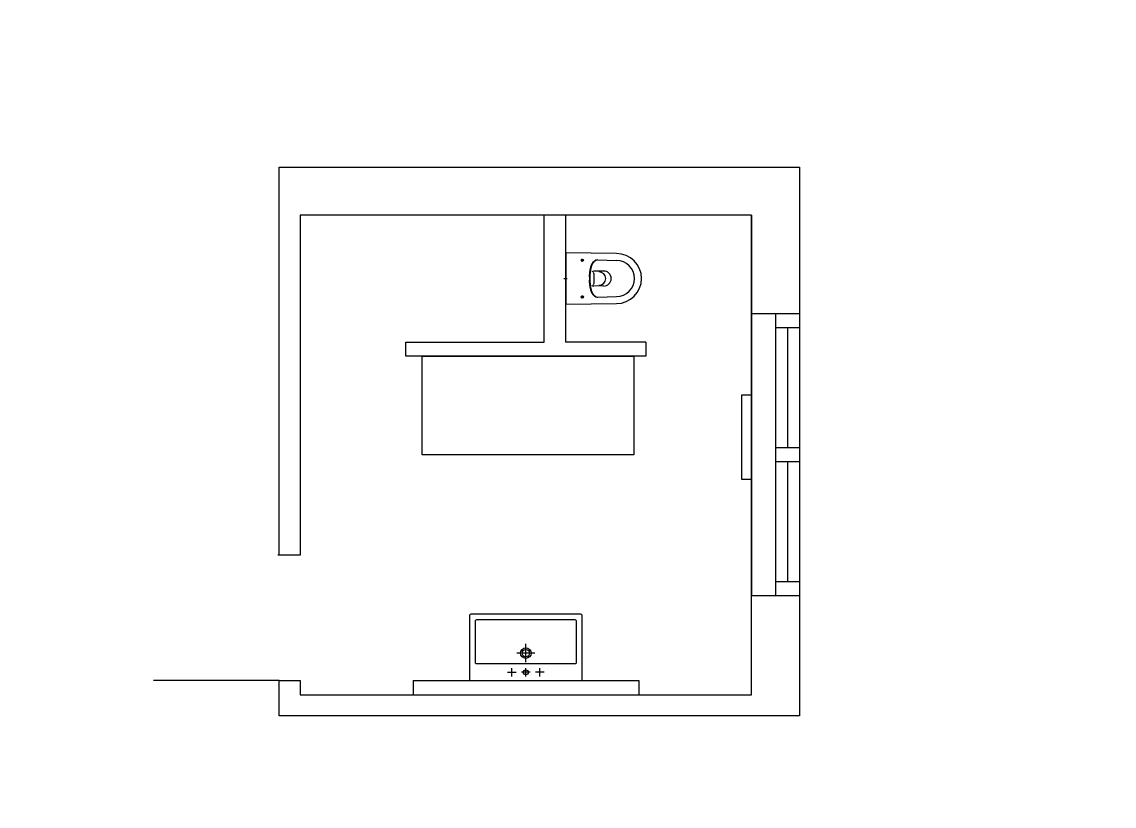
# Paper-space layout 'ISO A1 Layout' of a CAD drawing. Header units: millimetres. Extents: x 23 to 819, y 11 to 582.
# The model-space entities are those that its viewports show. They can reach past a viewport. Long polylines and large blocks are cut down to what shows.
import ezdxf

# ---------------------------------------------------------------- set-up
doc = ezdxf.new("R2010")
doc.units = ezdxf.units.MM
doc.header["$LTSCALE"] = 10
for name, pattern in [('ACAD_ISO07W100', [3, 0, -3]), ('AM_DIN_G_W050', [13.75, 9.75, -1.5, 1, -1.5]), ('CENTER2', [1.125, 0.75, -0.125, 0.125, -0.125])]:
    doc.linetypes.add(name, pattern=pattern)
for name, color, linetype in [('A-Doors', 7, 'Continuous'), ('A-Equipment', 7, 'Continuous'), ('A-Walls', 7, 'Continuous'), ('A-WallsInternal', 7, 'Continuous'), ('A-Windows', 7, 'Continuous')]:
    doc.layers.add(name, color=color, linetype=linetype)
doc.layers.add('Viewport', color=5, linetype='Continuous', plot=False)
doc.layers.get('Viewport').off()

msp = doc.modelspace()

# ---------------------------------------------------------------- linework, layer by layer
at = {"layer": 'A-Doors'}
msp.add_line((19677.4, 20634.9), (18787.4, 20634.9), dxfattribs=at)
at = {"layer": 'A-Doors', "linetype": 'ACAD_ISO07W100'}
msp.add_arc((19677.4, 20634.9), 890, 90, 180, dxfattribs=at)
at = {"layer": 'A-Equipment', "color": 7}
for p, q in [((21710.4, 23667.4), (21710.4, 23302.4)), ((21938.2, 23616.8), (22069.2, 23612.4)), ((21979, 23538.3), (21908.1, 23537.3)), ((21911.7, 23452.9), (21911.7, 23517)), ((21979, 23431.5), (21908.1, 23432.6)), ((21938.2, 23353.1), (22069.2, 23357.4))]:
    msp.add_line(p, q, dxfattribs=at)
at = {"layer": 'A-Equipment', "color": 7, "linetype": 'AM_DIN_G_W050', "ltscale": 2}
for p, q in [((21827.4, 23604.1), (21827.4, 23625.1)), ((21837.6, 23614.9), (21817.1, 23614.9)), ((21696.5, 23484.9), (21720.7, 23484.9)), ((21837.6, 23354.9), (21817.1, 23354.9)), ((21827.4, 23365.8), (21827.4, 23344.8))]:
    msp.add_line(p, q, dxfattribs=at)
at = {"layer": 'A-Equipment', "color": 4, "linetype": 'CENTER2', "ltscale": 30}
for p, q in [((21427.4, 20765.5), (21427.4, 20894.4)), ((21491.9, 20829.9), (21362.9, 20829.9)), ((21296.9, 20693.5), (21357.8, 20693.5)), ((21327.4, 20663), (21327.4, 20724)), ((21457.8, 20693.5), (21396.9, 20693.5)), ((21427.4, 20663), (21427.4, 20724)), ((21557.8, 20693.5), (21496.9, 20693.5)), ((21527.4, 20663), (21527.4, 20724))]:
    msp.add_line(p, q, dxfattribs=at)
at = {"layer": 'A-Equipment'}
msp.add_line((19827.4, 20534.9), (20812.4, 20534.9), dxfattribs=at)
at = {"layer": 'A-Equipment', "color": 7}
msp.add_lwpolyline([(21707.4, 23307.5), (21710.4, 23302.4), (22069.9, 23307.4, 0.999065), (22070.2, 23662.4), (21710.4, 23667.4), (21707.4, 23662.4)], format="xyb", close=True, dxfattribs=at)
at = {"layer": 'A-Equipment'}
msp.add_lwpolyline([(22957.4, 22660.5), (23027.4, 22660.5), (23027.4, 22060.5), (22957.4, 22060.5)], close=True, dxfattribs=at)
at = {"layer": 'A-Equipment', "linetype": 'Continuous', "flags": 128}
msp.add_lwpolyline([(21027.4, 20639.9, 0.414214), (21032.4, 20634.9), (21822.4, 20634.9, 0.414214), (21827.4, 20639.9), (21827.4, 21094.9, 0.414214), (21817.4, 21104.9), (21037.4, 21104.9, 0.414214), (21027.4, 21094.9)], format="xyb", close=True, dxfattribs=at)
at = {"layer": 'A-Equipment', "linetype": 'Continuous'}
msp.add_lwpolyline([(21067.4, 21054.9), (21067.4, 20765, 0.414214), (21077.4, 20755), (21777.4, 20755, 0.414214), (21787.4, 20765), (21787.4, 21054.9, 0.414214), (21777.4, 21064.9), (21077.4, 21064.9, 0.414214)], format="xyb", close=True, dxfattribs=at)
at = {"layer": 'A-Equipment', "color": 7}
for centre in [(21827.4, 23614.9), (21827.4, 23354.9)]:
    msp.add_circle(centre, 8, dxfattribs=at)
at = {"layer": 'A-Equipment', "linetype": 'Continuous'}
for centre, radius in [((21427.4, 20829.9), 37.5), ((21427.4, 20829.9), 26), ((21427.4, 20693.5), 17.5)]:
    msp.add_circle(centre, radius, dxfattribs=at)
at = {"layer": 'A-Equipment', "color": 7}
for centre, radius, start, end in [((22152.6, 23496.3), 275.4, 165.30388, 182.36118), ((22153.7, 23496.3), 273.1, 165.30694, 182.375), ((21966.4, 23544.7), 83.1, 131.78811, 165.0401), ((21981.3, 23539), 95.4, 139.07501, 163.88598), ((21947.2, 23569), 50.1, 115.9105, 139.45263), ((21937.7, 23576.8), 40, 89.19209, 131.68595), ((21958.2, 23546.2), 75.4, 112.3106, 115.89538), ((22069.9, 23484.9), 127.5, 270.00047, 90.00045), ((22152.6, 23473.6), 275.4, 177.63658, 194.69388), ((22153.7, 23473.6), 273.1, 177.62276, 194.69082), ((21909, 23520.6), 16.7, 92.93009, 139.85521), ((21900, 23517), 11.7, 0, 61.88072), ((21945.6, 23484.9), 47.7, 270, 90), ((21979, 23484.9), 53.4, 270, 90), ((21966.4, 23425.2), 83.1, 194.95766, 228.20965), ((21981.3, 23430.8), 95.4, 196.11178, 220.92275), ((21909, 23449.3), 16.7, 220.14479, 267.06991), ((21900, 23452.9), 11.7, 298.11928, 0), ((21947.2, 23400.9), 50.1, 220.54513, 244.08726), ((21937.7, 23393.1), 40, 228.31182, 270.80568)]:
    msp.add_arc(centre, radius, start, end, dxfattribs=at)
at = {"layer": 'A-Walls'}
msp.add_lwpolyline([(19827.4, 23934.9), (19827.4, 21524.9), (19677.4, 21524.9), (19677.4, 24274.9), (23367.4, 24274.9), (23367.4, 23234.9), (23367.4, 20384.9), (19677.4, 20384.9), (19677.4, 20634.9), (19827.4, 20634.9), (19827.4, 20534.9), (23027.4, 20534.9), (23027.4, 23934.9)], close=True, dxfattribs=at)
at = {"layer": 'A-WallsInternal', "color": 7}
for p, q in [((21557.4, 23034.9), (21557.4, 23934.9)), ((21707.4, 23934.9), (21707.4, 23034.9)), ((23027.4, 23934.9), (23027.4, 23034.9)), ((23027.4, 23934.9), (23027.4, 23034.9)), ((20577.4, 22934.9), (20577.4, 23034.9)), ((20577.4, 23034.9), (21557.4, 23034.9)), ((22277.4, 23034.9), (21707.4, 23034.9)), ((22277.4, 23034.9), (22277.4, 22934.9)), ((22277.4, 22934.9), (20577.4, 22934.9)), ((20627.4, 20634.9), (20627.4, 20534.9)), ((20627.4, 20634.9), (22227.4, 20634.9)), ((22227.4, 20634.9), (22227.4, 20534.9))]:
    msp.add_line(p, q, dxfattribs=at)
msp.add_lwpolyline([(20692.2, 22934.9), (22192.2, 22934.9), (22192.2, 22234.9), (20692.2, 22234.9)], close=True, dxfattribs=at)
at = {"layer": 'A-Windows'}
for p, q in [((23367.4, 23234.9), (23027.4, 23234.9)), ((23027.4, 23234.9), (23027.4, 21234.9)), ((23197.4, 23234.9), (23197.4, 21234.9)), ((23367.4, 23234.9), (23367.4, 21234.9)), ((23367.4, 23134.9), (23197.4, 23134.9)), ((23282.4, 23134.9), (23282.4, 22284.9)), ((23367.4, 22284.9), (23197.4, 22284.9)), ((23367.4, 22184.9), (23197.4, 22184.9)), ((23282.4, 22184.9), (23282.4, 21334.9)), ((23367.4, 21334.9), (23197.4, 21334.9)), ((23367.4, 21234.9), (23027.4, 21234.9))]:
    msp.add_line(p, q, dxfattribs=at)

psp = doc.layouts.new('ISO A1 Layout')

# ---------------------------------------------------------------- viewports
at = {"layer": 'Viewport', "color": 0, "view_target_point": (21726.09, 22524.66)}
psp.add_viewport(center=(420.92, 296.94), size=(795.15, 570.887), view_center_point=(0, 0), view_height=5559.7557, dxfattribs=at)

doc.saveas('drawing.dxf')
